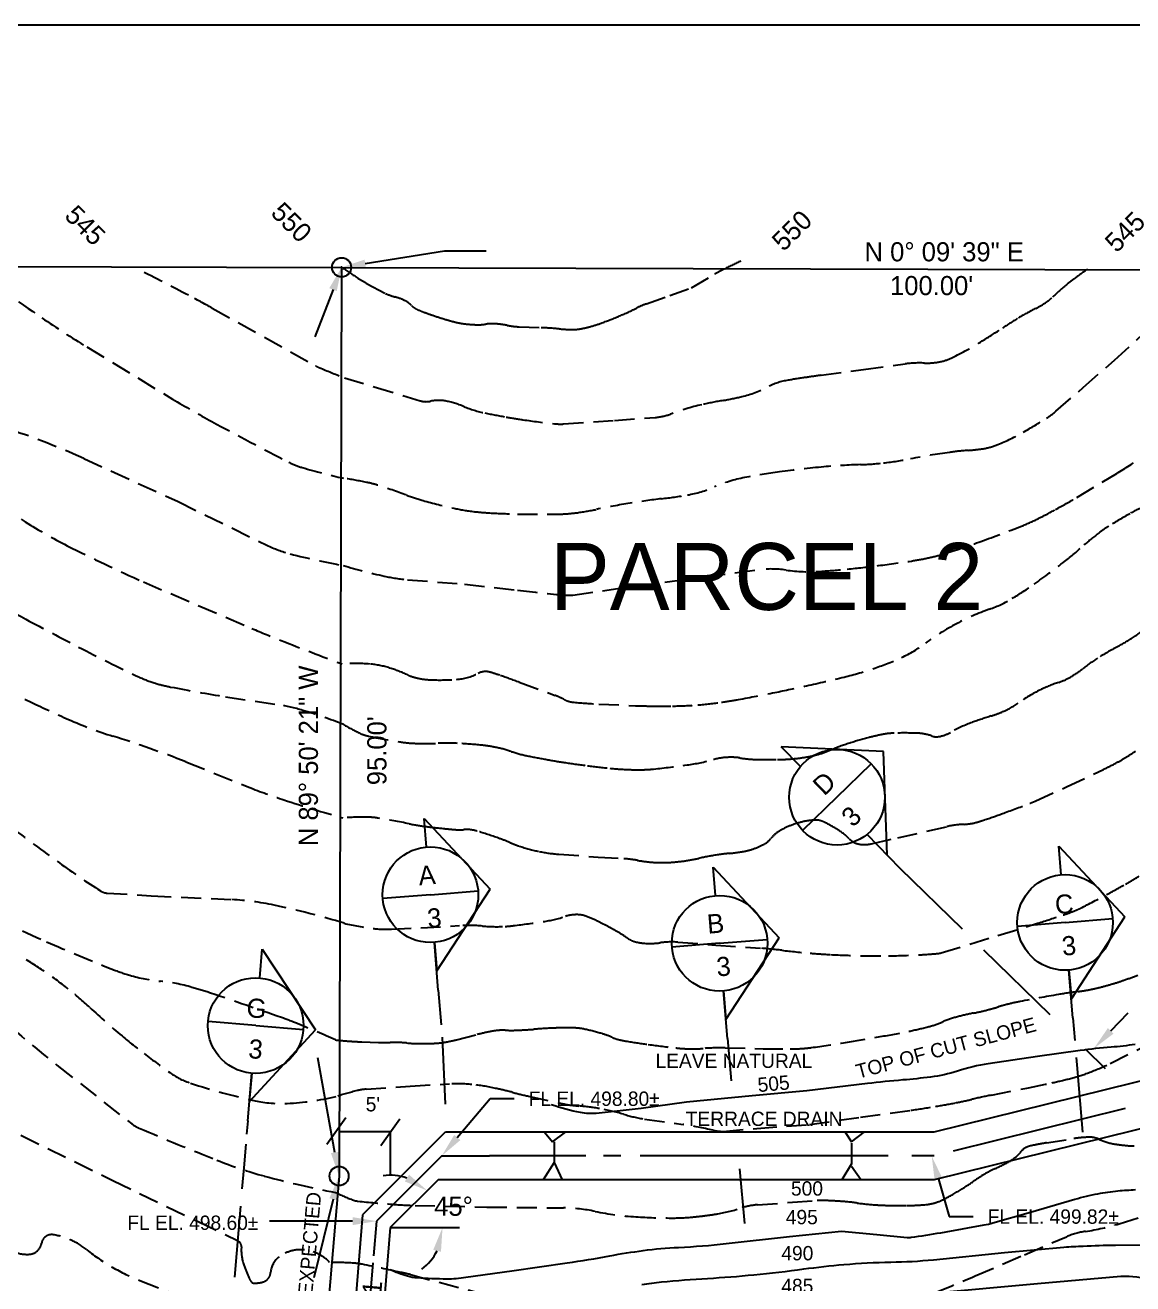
# Model space of a CAD drawing. Extents: x 0 to 7440, y -160 to 5160.
# Drawn here: x 1710 to 3099, y 3581 to 5160 of the extents above; entities that cross this region are included whole.
import ezdxf
from ezdxf.enums import TextEntityAlignment as Align

# ---------------------------------------------------------------- set-up
doc = ezdxf.new("R2010")
doc.units = 0
doc.header["$LTSCALE"] = 50
doc.header["$MEASUREMENT"] = 0
doc.linetypes.add('DASHED', pattern=[0.75, 0.5, -0.25])
doc.layers.get('0').update_dxf_attribs({"linetype": 'CONTINUOUS'})
for name, color, linetype in [('1', 1, 'CONTINUOUS'), ('2', 5, 'DASHED'), ('3', 3, 'CONTINUOUS'), ('4', 4, 'CONTINUOUS'), ('5', 5, 'CONTINUOUS'), ('6', 6, 'CONTINUOUS'), ('8', 7, 'CONTINUOUS')]:
    doc.layers.add(name, color=color, linetype=linetype)

msp = doc.modelspace()

# ---------------------------------------------------------------- linework, layer by layer
for p, q in [((2136.1, 4861), (2235.6, 4877.1)), ((2235.6, 4877.1), (2287.7, 4877.1)), ((2095.7, 4828.2), (2073, 4769.2)), ((3071.2, 3898.3), (3093.1, 3921.1)), ((3064.8, 3850.7), (3039.6, 3875.3)), ((2098, 3745.8), (2076.8, 3864.3)), ((2849.8, 3771.6), (3147, 3845.1)), ((2251.6, 3764.5), (2293, 3813.4)), ((2293, 3813.4), (2323, 3813.4)), ((3089.1, 3800.8), (2873.6, 3747.4)), ((2087.8, 3756), (2111.8, 3789.7)), ((2155.7, 3754.4), (2179.6, 3788.1)), ((3147, 3785.1), (2849.8, 3711.6)), ((2167.6, 3771.6), (2103.4, 3771.7)), ((2167.6, 3771.6), (2167.6, 3717)), ((2195.1, 3729.9), (2236.7, 3771.6)), ((2236.7, 3771.6), (2849.8, 3771.6)), ((2361.1, 3771.3), (2371.1, 3759)), ((2371.1, 3759), (2387.1, 3771.3)), ((2373.1, 3759), (2373.1, 3733)), ((2738.1, 3771.3), (2746.1, 3759)), ((2746.1, 3759), (2762.1, 3771.3)), ((2746.1, 3757.5), (2746.1, 3731.5)), ((2232.2, 3741.6), (2150.3, 3659.6)), ((2152.7, 3687.5), (2195.1, 3729.9)), ((2232.2, 3741.6), (2292.1, 3741.6)), ((2413, 3741.6), (2292.1, 3741.6)), ((2373.1, 3733), (2359.1, 3711.6)), ((2373.1, 3733), (2383.1, 3711.6)), ((2456.9, 3741.6), (2434.9, 3741.6)), ((2792, 3741.6), (2480.8, 3741.6)), ((2746.1, 3731.5), (2734.1, 3711.6)), ((2746.1, 3728.4), (2758.1, 3711.6)), ((2849.8, 3741.6), (2821.9, 3741.6)), ((2227.6, 3711.6), (2167.6, 3651.6)), ((2849.8, 3711.6), (2227.6, 3711.6)), ((2855.1, 3712.2), (2868.7, 3665.5)), ((2096.1, 3687.1), (2071.7, 3588.3)), ((2152.7, 3687.5), (2132.9, 3667.7)), ((2132.9, 3667.7), (2112.3, 3423.4)), ((2868.7, 3665.5), (2898.7, 3665.5)), ((2120.3, 3659.6), (2016.2, 3659.6)), ((2150.3, 3659.6), (2146.6, 3616.2)), ((2167.6, 3651.6), (2254.5, 3651.6)), ((2145.8, 3607.2), (2142.4, 3566.6))]:
    msp.add_line(p, q)
for start, end in [(71.486, 97.972), (307.028, 333.514)]:
    msp.add_arc((2167.6, 3651.6), 65.5, start, end)
for points in [[(2136.9, 4856.1), (2135.3, 4865.9), (2106.5, 4856.2)], [(2100.4, 4826.4), (2091, 4830), (2106.5, 4856.2)], [(3074.8, 3894.8), (3067.6, 3901.8), (3050.4, 3876.6)], [(2255.4, 3761.2), (2247.7, 3767.7), (2232.2, 3741.6)], [(2093.1, 3744.9), (2102.9, 3746.6), (2103.3, 3716.2)], [(2850.3, 3710.8), (2859.9, 3713.6), (2846.7, 3741)], [(2100.9, 3685.9), (2091.2, 3688.3), (2103.3, 3716.2)], [(2185.8, 3709.4), (2191.1, 3717.9), (2213.9, 3697.9)], [(2120.3, 3654.6), (2120.3, 3664.6), (2150.3, 3659.6)], [(2221.4, 3623.5), (2231.1, 3621.2), (2233.1, 3651.6)]]:
    msp.add_solid(points)
at = {"layer": '1'}
for p, q in [((2727.7, 4191.6), (2770.6, 4233.5)), ((2727.7, 4191.6), (2684.7, 4149.6)), ((2217.9, 4069.1), (2277.7, 4074.1)), ((2217.9, 4069.1), (2158.1, 4064.2)), ((3013.9, 4034.3), (2954.1, 4029.3)), ((3013.9, 4034.3), (3073.7, 4039.2)), ((2580.6, 4008.2), (2640.4, 4013.1)), ((2580.6, 4008.2), (2520.8, 4003.2)), ((1998.7, 3904.9), (1939, 3909.9)), ((1998.7, 3904.9), (2058.5, 3899.9))]:
    msp.add_line(p, q, dxfattribs=at)
at = {"layer": '2', "linetype": 'DASHED'}
msp.add_lwpolyline([(2108.6, 4854.9, 0.011059), (2126.8, 4842.8, 0.017473), (2138.7, 4835.7), (2161.6, 4823.5, 0.048825), (2173.7, 4819, -0.049397), (2185.7, 4814.4, -0.077619), (2194.3, 4808.3, 0.089333), (2201.8, 4803.2, 0.013357), (2209, 4800.3, 0.008175), (2220.8, 4796, 0.008276), (2237.7, 4790.6, 0.012473), (2249, 4787.5, 0.029921), (2260.2, 4785.4, 0.023076), (2275, 4784.2, 0.045562), (2287.4, 4784.9, -0.0512), (2298.5, 4785.4, -0.034549), (2314.2, 4783.4, 0.036622), (2329.1, 4781.6), (2356.7, 4780.5, -0.010375), (2379.2, 4779, 0.01477), (2395, 4778.1, 0.044095), (2403.7, 4778.7, 0.028619), (2416.8, 4781.4, 0.020113), (2433, 4786.5, 0.014382), (2455.2, 4795.2, 0.016078), (2477.2, 4805.4, -0.030603), (2488.9, 4810.4), (2518.2, 4820.8), (2545.2, 4830.3), (2574.4, 4847.4, -0.011767), (2586.8, 4854.1, -0.007203), (2607.3, 4864.3)], format="xyb", dxfattribs=at)
at = {"layer": '2'}
for points in [[(1155.5, 4860.8, 0.018134), (1206, 4800.7, 0.031073), (1238.8, 4768.7, 0.012792), (1301.4, 4717.5, -0.031425), (1326.1, 4695.7, -0.017461), (1366.6, 4652.3, 0.012097), (1424.4, 4589, 0.007633), (1463.2, 4549.7, 0.020217), (1478.6, 4535.7, 0.130463), (1511.2, 4520.5, -0.086344), (1561.8, 4502.1, -0.014441), (1617, 4468.2, 0.018246), (1661, 4441.7, 0.003579), (1710.6, 4414.7, 0.002712), (1776.6, 4379.8, 0.009915), (1851.9, 4342.4, 0.037272), (1872.9, 4334.4, 0.025363), (1892, 4329.7, 0.007144), (1961, 4317.4), (2027.1, 4307.4, -0.034729), (2057.7, 4300.4, -0.020092), (2108.9, 4282.7)], [(1340.9, 4858.5, 0.028991), (1365.8, 4806.9, 0.038843), (1389.3, 4771.2, 0.005937), (1420.1, 4732.6, 0.058274), (1423.8, 4729.1), (1548.2, 4643.9), (1709.7, 4536.9, 0.022797), (1762.4, 4507, 0.013081), (1857.8, 4461.6), (1993.8, 4403.2, 0.007118), (2030.6, 4388.1, 0.003465), (2107, 4358.6)], [(1456, 4856.7, -0.00537), (1512.2, 4803.9, -0.007514), (1551.3, 4765.1, -0.014304), (1617.6, 4693.4, 0.059128), (1635.1, 4677.5, 0.078771), (1675.8, 4657.3, -0.030972), (1783.1, 4616.4), (1901.4, 4562.3), (2012.8, 4507.6, 0.047627), (2042.1, 4496.8, 0.021829), (2108.4, 4482.2)], [(1640, 4856.7, 0.007623), (1730.5, 4792.9, 0.012561), (1786.9, 4756.4), (1894.2, 4691, 0.01056), (1943.7, 4662.8, 0.005507), (2040.4, 4611.7, 0.047457), (2057.1, 4605, 0.015855), (2108.9, 4591.6)], [(1852, 4853.4, -0.002647), (1914.5, 4821.1, -0.005539), (1944.1, 4805.1), (2073.9, 4732.7, 0.025668), (2080.5, 4729.6, 0.005863), (2110, 4717.6)], [(2110, 4717.6), (2147.2, 4706.4), (2205, 4688.8, 0.128181), (2218.6, 4688.3, -0.098919), (2236.2, 4688.6, -0.0549), (2259.9, 4681.6, 0.049139), (2286.2, 4673.5, 0.005653), (2312.8, 4668.4, 0.007253), (2333.7, 4665, 0.01154), (2373.4, 4660, 0.040232), (2384.9, 4659.7), (2448.8, 4664.1), (2499.9, 4667.9, 0.067956), (2519, 4672.1, -0.032174), (2558.4, 4683.9, -0.013394), (2584.9, 4689.2, 0.01492), (2608.6, 4694.1, 0.062476), (2641.1, 4706.2, -0.080592), (2666.6, 4714.6, -0.003075), (2688.6, 4718, -0.00346), (2708.1, 4720.8), (2761.1, 4727.9), (2813.4, 4735, -0.044514), (2837.4, 4736.1, 0.057493), (2856, 4737.5, 0.066906), (2871.8, 4742.7, 0.025533), (2910, 4763.8, 0.006732), (2935.4, 4780, -0.009213), (2954, 4791.8, -0.019534), (2977.2, 4804.7, 0.034157), (2990.2, 4812.4, 0.034746), (2997.3, 4818.1, -0.011998), (3017, 4835.4, -0.014385), (3025.9, 4842.3, -0.008186), (3042, 4853.9)], [(2108.9, 4591.6, -0.012998), (2138, 4586.4, -0.026735), (2151.9, 4582.8, -0.010759), (2187.5, 4570.6, 0.018224), (2208.6, 4563.7, 0.016054), (2247.2, 4554, 0.024964), (2272.5, 4549.8, 0.014541), (2292, 4548.1, 0.008172), (2327, 4546.7, 0.011007), (2379.5, 4546.6, 0.027383), (2400.6, 4548.2, 0.019403), (2426.2, 4552.5, -0.011785), (2468.3, 4560.3, -0.010215), (2507.9, 4565.9, 0.012494), (2540.3, 4570.6, 0.060195), (2574.2, 4580.7, -0.053947), (2612, 4592.5, -0.015002), (2655.8, 4599.7, -0.011881), (2711.5, 4605.9, -0.013072), (2757.4, 4608.7, 0.020772), (2786.3, 4610.8, 0.017293), (2820.1, 4616, -0.011879), (2869.3, 4624.1, -0.016662), (2892.9, 4626.6, 0.021396), (2911.3, 4628.7, 0.057896), (2929.5, 4633.8, 0.03097), (2961.3, 4649.3, 0.014401), (2990.7, 4667, 0.034252), (3002.3, 4675.6), (3036.8, 4705.5), (3075.8, 4739.8), (3112, 4772.6)], [(1088.9, 4765.5, 0.007734), (1126.2, 4717.2, 0.015296), (1146.2, 4693.7), (1219.3, 4613.9, -0.03348), (1246.3, 4578.5, 0.036087), (1271.5, 4545.9, 0.043482), (1302.8, 4516.5, 0.051399), (1333.5, 4497), (1462, 4435.2), (1608.1, 4363.2, 0.003025), (1716.9, 4310.6, 0.007055), (1764, 4289, 0.027901), (1819.7, 4268, -0.017087), (1911.3, 4235.8), (1990, 4204.1, 0.016351), (2034.2, 4188.1, 0.009949), (2108, 4165.6)], [(2108.4, 4482.2, 0.018856), (2160, 4468.8, 0.033972), (2189.3, 4464.3), (2260.7, 4458.8), (2327, 4451, 0.006751), (2387.5, 4444.9, 0.04458), (2396.7, 4445), (2474.8, 4456.3), (2562.6, 4468.2), (2629.2, 4476.8, -0.065487), (2663.9, 4476.4, 0.052107), (2707.3, 4474.8, 0.007982), (2740.8, 4477.6, 0.006842), (2779.6, 4482, 0.007401), (2823.9, 4488.2, 0.016173), (2844.1, 4492.1, 0.021306), (2864.1, 4497.4, 0.009443), (2908.4, 4512.4, 0.008673), (2959.1, 4531.5, 0.021338), (2979.1, 4540.4, 0.009178), (3002.1, 4552.4, 0.007793), (3028.5, 4567.4), (3078.7, 4597.6, 0.008304), (3110.4, 4617.8, 0.024274)], [(2107, 4358.6, -0.040374), (2141.9, 4358.5, -0.054925), (2167.1, 4353.5, -0.030347), (2189.9, 4344.7, 0.05627), (2202.5, 4340.7, 0.042969), (2219.8, 4338.6, 0.024215), (2250.7, 4339.2, 0.103386), (2277.6, 4346.8, -0.194327), (2292.9, 4348.2, -0.010597), (2305.1, 4344.3, -0.005291), (2329.4, 4335.7), (2374.2, 4319.1, -0.025787), (2385.1, 4314.3, 0.042764), (2391.7, 4311.7, 0.051038), (2397.7, 4310.5, 0.009714), (2429.3, 4308.3), (2475.1, 4306.2, 0.006051), (2494.4, 4305.8, 0.004318), (2521.4, 4305.8, 0.016742), (2553.5, 4307.2, 0.018024), (2583.1, 4310.5, 0.008754), (2604.1, 4314, 0.004005), (2649.7, 4322.8, 0.005338), (2689.6, 4331.2, 0.004486), (2736.7, 4342.2, 0.022635), (2775.2, 4353.4, 0.024979), (2808.9, 4366.8, 0.053528), (2838.7, 4384.5, -0.040178), (2877.7, 4409.1, -0.034252), (2919.1, 4427.3, 0.049224), (2947.6, 4440.8, 0.018592), (2975.1, 4458.8, 0.012795), (3013.4, 4487.3, 0.014426), (3037.7, 4507.7, -0.018571), (3056.8, 4523.3, -0.022951), (3068.4, 4531.3, -0.010441), (3095, 4547.2, -0.042443), (3118.8, 4558.2, -0.116677)], [(2108.9, 4282.7, 0.026162), (2129.8, 4271.5, 0.056802), (2140.2, 4268.1, 0.014705), (2179, 4260.9, 0.028836), (2199.1, 4259, 0.020159), (2227.8, 4259.1, -0.024134), (2251.8, 4259, -0.012317), (2282.3, 4256.7, -0.022875), (2298.6, 4254.2, -0.03312), (2318.5, 4249, 0.031592), (2339.4, 4243.4, 0.005688), (2363.9, 4238.7, 0.006036), (2387.2, 4234.8, 0.006668), (2414.7, 4231, 0.006451), (2443.2, 4227.7, 0.013582), (2464.8, 4226.2, 0.015816), (2483.4, 4225.9, 0.021891), (2497.8, 4226.8, 0.007494), (2539.8, 4231.9, 0.033363), (2572.8, 4238.6, -0.05828), (2592, 4241.5, -0.048652), (2606, 4240.7, 0.033351), (2626.4, 4238.8, 0.009942), (2653.2, 4238.6, 0.015643), (2670.2, 4239.4, 0.022223), (2687.9, 4241.6, 0.025514), (2703.1, 4244.9, 0.031585), (2720, 4250.7, -0.022549), (2743.4, 4259.2, -0.01193), (2768.1, 4266.3, -0.017445), (2785.2, 4270.2, -0.037884), (2799.4, 4271.8, -0.018251), (2829, 4271.7, -0.076208), (2846.2, 4268.4, 0.134826), (2856.2, 4267.6, 0.079278), (2870.4, 4272.8, -0.039756), (2897.5, 4285.3, -0.011629), (2921.4, 4293.4, 0.020929), (2934.5, 4298.2, 0.058032), (2954.9, 4309.4, -0.041269), (2983, 4326.2, -0.034271), (3005.9, 4335.5, 0.052424), (3020.7, 4342.2, 0.035146), (3035.9, 4352.5, -0.02797), (3054.7, 4365.8, -0.014566), (3079.5, 4380.2, 0.018873), (3098.5, 4391.4, 0.025964), (3116.3, 4404.4, -0.037317)], [(2108, 4165.6, -0.017464), (2138.4, 4166.4, -0.037742), (2152.4, 4165.2, -0.010073), (2191.3, 4158.1, 0.019155), (2211.9, 4154.7, 0.004464), (2234.8, 4152.1, 0.007445), (2248.7, 4150.8, 0.038794), (2260.1, 4150.8, -0.053092), (2268.4, 4150.6, -0.040345), (2276.5, 4148.9, -0.011832), (2303.1, 4140.1, -0.012073), (2318, 4134.4, 0.015756), (2329.4, 4130.1, 0.031042), (2354.3, 4123.3, 0.032086), (2379, 4119.9), (2428.4, 4116.4), (2460.5, 4114.3, -0.025751), (2477.7, 4112.2, 0.023125), (2496.8, 4109.8, 0.02921), (2515.2, 4109.5, 0.026209), (2535.6, 4111.4, 0.016259), (2554.5, 4114.7, -0.013379), (2577.4, 4119, -0.012787), (2593, 4121, 0.012811), (2608.6, 4123, 0.043958), (2622.2, 4126.4, 0.039922), (2636.3, 4132.5, 0.098936), (2644.9, 4139.6, -0.082364), (2654.9, 4148.5, -0.043967), (2669.2, 4155.7, -0.040223), (2685.8, 4160.8, -0.040701), (2700.1, 4162.8, -0.08571), (2707, 4162, -0.0472), (2712.6, 4159.8, -0.016339), (2728, 4151.2, -0.066982), (2743.2, 4139.2, 0.122625), (2752.2, 4133.5, 0.07524), (2760.7, 4132, 0.060262), (2771.3, 4133.1), (2804.1, 4140.6), (2865.6, 4154.5, -0.04514), (2887, 4157.4, 0.058657), (2903.4, 4160.1, 0.012895), (2913.8, 4163.3, 0.005745), (2936.9, 4171.5, 0.002537), (2969.9, 4183.8, 0.012798), (2976.4, 4186.5), (3015.5, 4204.4), (3062.3, 4226.4, 0.01146), (3078.7, 4234.8, 0.015461), (3090.4, 4241.6, 0.007069), (3102.3, 4249.3, 0.003021)], [(1689.6, 4155.8, 0.004875), (1752.6, 4109, 0.016626), (1804.2, 4073.8, 0.120573), (1812.5, 4071.1), (1867.8, 4067.9), (1968.7, 4062.9, -0.039135), (2021.8, 4056, -0.023094), (2109.5, 4033.3)], [(2109.5, 4033.3, 0.026819), (2145.9, 4026.8, 0.043114), (2168.9, 4025.9), (2205.7, 4027.6), (2254.3, 4030.3, -0.035845), (2283.4, 4029.8, 0.037237), (2311.5, 4029.3, 0.016874), (2322, 4030.3, 0.004688), (2359.5, 4035.4, 0.042554), (2387.3, 4041.9, -0.081157), (2402.1, 4044.1, -0.076843), (2411.6, 4042.6, -0.040364), (2428.3, 4035.5, -0.003445), (2440.6, 4029.1, -0.004359), (2450.2, 4023.9, -0.019172), (2462.6, 4016.3, 0.029878), (2470.6, 4011.6, 0.061162), (2475.5, 4009.9, 0.031972), (2485.3, 4008.3, 0.059172), (2505.9, 4008.8, -0.054169), (2528.4, 4009.6), (2575.8, 4006), (2631.8, 4002, -0.011048), (2658.5, 3999.4, 0.008273), (2694.1, 3995.8, 0.008666), (2719.9, 3994, 0.005885), (2758, 3992.6, 0.010688), (2792.6, 3992.4, 0.009217), (2832.8, 3993.8, 0.009769), (2853.9, 3995.3, 0.043378), (2858.6, 3996.2), (2929.4, 4017.8), (2979.4, 4033.3, 0.005459), (3011.5, 4043.7, 0.012267), (3025.6, 4048.8, 0.024063), (3033.2, 4052.2, 0.005456), (3065.8, 4069.2, 0.006501), (3089.7, 4082.3, 0.008991), (3106.7, 4092.4, 0.032592)], [(1639.2, 4056.9, 0.018629), (1736.4, 4010.1, 0.00698), (1817.3, 3976.2, 0.024832), (1840.7, 3968.1, 0.045704), (1879.3, 3960.6, -0.044705), (1918.8, 3952.9, -0.011562), (1942.1, 3945.7, -0.002991), (2031, 3915, -0.013799), (2052.8, 3906.7, -0.006418), (2098.7, 3886.9)], [(1700.9, 3993.3, -0.020954), (1731.9, 3974.1, -0.019422), (1763.7, 3950.8, -0.018479), (1790.6, 3927.6, 0.012167), (1831.1, 3891.9, 0.01148), (1858.9, 3869.7, 0.009624), (1893.1, 3844.6, 0.075342), (1917, 3832.7, 0.023844), (1997.9, 3810.7, 0.067049), (2038.2, 3807.3, 0.043632), (2099.6, 3815.8)], [(2098.7, 3886.9, 0.004772), (2118.9, 3885.2, 0.007507), (2131.8, 3884.5), (2152.8, 3883.6), (2167.3, 3883.9, -0.023706), (2188, 3883.1, 0.022543), (2209.7, 3882.3, 0.017265), (2227.6, 3883, 0.029467), (2238, 3884.4, 0.004481), (2244.9, 3885.8, 0.005192), (2250.8, 3887.2), (2276.6, 3893.7, -0.010908), (2294.5, 3897.7, -0.025006), (2302.4, 3898.8, -0.033633), (2311.8, 3899.1, 0.020855), (2327, 3899.1, 0.007008), (2347.5, 3900.3, -0.006341), (2370.1, 3901.7, -0.008975), (2385.9, 3902.1, -0.011495), (2398.2, 3902, -0.042146), (2410.7, 3900.5, -0.022807), (2433.1, 3894.8, -0.029661), (2445.7, 3890.2, 0.044652), (2454.1, 3887.3, 0.017576), (2464.6, 3885.2, 0.006967), (2491.2, 3881.2, 0.006486), (2525.7, 3876.9, 0.017882), (2538.3, 3875.9, 0.026461), (2559.9, 3876.2, -0.020702), (2587.5, 3877), (2635.1, 3875.9, 0.004601), (2669.2, 3875.6, 0.012857), (2681.4, 3876, 0.020471), (2695.3, 3877.3, 0.006527), (2738.5, 3883.7), (2782.1, 3891.1, 0.00738), (2818, 3897.8, 0.011028), (2841.8, 3903.3, 0.040426), (2859.7, 3909.3, -0.037917), (2878.8, 3915.9, -0.015024), (2899.1, 3920.6, 0.016115), (2917.9, 3924.9, 0.009099), (2930.5, 3928.5, -0.01202), (2940.1, 3931.2, -0.014133), (2957.6, 3935.1, -0.005177), (3005.6, 3943.9, -0.0092), (3030.5, 3947.7, 0.014548), (3046.3, 3950.3, 0.014462), (3057.6, 3952.9, 0.009966), (3073.9, 3957.4, 0.010563), (3087.7, 3961.9, 0.008294), (3105.2, 3968.2, 0.012979)], [(1661.5, 3929.2, 0.011753), (1749.4, 3855.3), (1843.5, 3781.5, 0.056517), (1852.6, 3776.3, 0.005585), (1950.1, 3736.1, 0.028638), (2009.5, 3716.2, 0.019544), (2098.8, 3695.6)], [(2099.6, 3815.8, -0.017459), (2125.9, 3823.3, -0.041413), (2137.2, 3825.1), (2192.5, 3829.1), (2242, 3831.8, -0.033968), (2269.9, 3831, -0.03149), (2299.7, 3826.2, -0.006545), (2320.3, 3821.3, 0.006575), (2340.9, 3816.3), (2384.6, 3806.8, 0.030278), (2404.6, 3804, -0.023703), (2430, 3800.8, -0.029087), (2460, 3793.7, 0.032769), (2486.6, 3787.7), (2534.8, 3780.8, -0.020301), (2572.4, 3773.6, 0.060816), (2585.2, 3772.2), (2627.3, 3775.9), (2693.3, 3780.8), (2757.4, 3789.9), (2820.4, 3798.7, 0.006249), (2851.2, 3803.4, 0.007577), (2876.4, 3808, 0.007487), (2897, 3812.4, -0.006252), (2921.5, 3817.7), (2966.1, 3826.5, 0.005484), (2997.1, 3833, 0.007089), (3020.9, 3838.6, 0.028938), (3043.2, 3845.7, 0.022803), (3070.4, 3857.4), (3124.7, 3884.8)], [(1704.3, 3767.4), (1819.4, 3710.7), (1926.5, 3659), (1976.6, 3634.7, -0.300653), (1980.8, 3627.4, 0.100476), (1983.9, 3604.6, 0.022032), (1990.5, 3587.9, 0.071143), (1993.5, 3583.2, 0.216773), (1996.5, 3581.8, 0.064267), (2007.4, 3583.1, 0.324744), (2017.5, 3595.2, -0.218546), (2028.2, 3614.8, -0.19004), (2060, 3623.5, -0.177973), (2091.5, 3607.8)], [(2098.8, 3695.6, 0.021838), (2119.6, 3686.5, 0.06613), (2126.9, 3684.7, 0.008292), (2170.1, 3680.7, 0.012634), (2198.6, 3679.2), (2288.8, 3677.2), (2384.6, 3676.2, -0.045151), (2424.6, 3671.8, 0.035155), (2475.7, 3665, 0.013941), (2520.2, 3663.5, 0.024324), (2545.7, 3664.6, 0.00911), (2561.6, 3666.4, 0.008571), (2578.4, 3668.8, 0.038229), (2608.8, 3676.3, -0.060529), (2628.3, 3680.1), (2671.9, 3683.3), (2703.1, 3685.5, -0.027147), (2708.4, 3685.6, -0.006667), (2729.9, 3684.6, -0.016936), (2753.3, 3682.3, 0.016183), (2777.8, 3679.9, 0.011906), (2789.6, 3679.4, 0.005453), (2815.4, 3679.2, 0.024102), (2839.5, 3680.4, 0.049222), (2851.1, 3682.7, 0.044364), (2862, 3687.1, 0.020858), (2883.6, 3699.4, 0.012277), (2899.8, 3710, -0.015726), (2912.5, 3718.2, -0.028809), (2926.6, 3725.7, 0.022369), (2944.9, 3735, 0.09623), (2959, 3747.2, -0.161131), (2968.5, 3753.4, -0.016256), (2975.8, 3755.1, -0.008088), (2990.8, 3757.8), (3024.7, 3763.2, -0.014417), (3035.2, 3764.4, -0.016597), (3044.3, 3764.9, -0.116612), (3056.8, 3762.2, 0.072844), (3076.2, 3756.3, 0.015954), (3092.7, 3754.3, 0.033678), (3100.6, 3754.1, 0.033591)], [(2851.1, 3570.2, 0.006962), (2901, 3590.8), (2963, 3617.5), (3015.7, 3640, -0.060937), (3039.5, 3646.7, 0.034726), (3081.7, 3656.3), (3140, 3674.1)], [(1695.2, 3621.2, 0.114474), (1714.8, 3618, 0.348589), (1730.2, 3632, -0.415825), (1745, 3642.5, -0.127531), (1787.1, 3623.6, 0.075852), (1853.6, 3585.1), (1975.6, 3537.7), (2080.4, 3499.4)], [(2091.5, 3607.8, -0.015087), (2120, 3607, -0.035534), (2132.1, 3605.5, -0.002572), (2180.6, 3595.3, -0.010253), (2192.7, 3592.5), (2275.8, 3570.5)]]:
    msp.add_lwpolyline(points, format="xyb", dxfattribs=at)
at = {"layer": '3'}
for p, q in [((2682.1, 4230.1), (2658, 4254.8)), ((2786.3, 4248.8), (2658, 4254.8)), ((2790.7, 4118.9), (2786.3, 4248.8)), ((2212.9, 4128.9), (2210, 4164.8)), ((2210, 4164.8), (2292.7, 4076.1)), ((2807.1, 4102.1), (2765.5, 4144.6)), ((3009, 4094.1), (3006, 4130)), ((3006, 4130), (3088.8, 4041.3)), ((2575.6, 4068), (2572.7, 4103.8)), ((2572.7, 4103.8), (2655.5, 4015.1)), ((2885.4, 4025.7), (2807.1, 4102.1)), ((2225.8, 3973.5), (2292.7, 4076.1)), ((3021.8, 3938.6), (3088.8, 4041.3)), ((2588.5, 3912.5), (2655.5, 4015.1)), ((2003.8, 3964.7), (2006.8, 4000.6)), ((2006.8, 4000.6), (2073.7, 3899.4)), ((2227.8, 3949.5), (2222.8, 4009.3)), ((2222.8, 4009.3), (2222.8, 4009.3)), ((2222.8, 4009.3), (2225.8, 3973.5)), ((2995.2, 3918.6), (2912.2, 3999.6)), ((3023.8, 3914.7), (3018.8, 3974.5)), ((3018.8, 3974.5), (3018.8, 3974.5)), ((3018.8, 3974.5), (3021.8, 3938.6)), ((2227.8, 3949.5), (2231.4, 3905.7)), ((2590.5, 3888.6), (2585.5, 3948.4)), ((2585.5, 3948.4), (2585.5, 3948.4)), ((2585.5, 3948.4), (2588.5, 3912.5)), ((3023.8, 3914.7), (3026.2, 3886.1)), ((1990.7, 3809.2), (2073.7, 3899.4)), ((2232.6, 3890.5), (2236.5, 3806.2)), ((2590.5, 3888.6), (2594.9, 3835.7)), ((3027.9, 3864.8), (3028.7, 3855.7)), ((3028.7, 3855.7), (3035.7, 3771.3)), ((1988.7, 3785.3), (1993.7, 3845.1)), ((1993.7, 3845.1), (1990.7, 3809.2)), ((1993.7, 3845.1), (1993.7, 3845.1)), ((1988.7, 3785.3), (1987.3, 3768.8)), ((1986.2, 3756.3), (1983.7, 3726.3)), ((1983.7, 3726.3), (1981.5, 3700.2)), ((2605.4, 3725.4), (2612, 3656.6)), ((1979.7, 3678.5), (1972.2, 3589.5))]:
    msp.add_line(p, q, dxfattribs=at)
for centre in [(2727.9, 4191.4), (2217.9, 4069.1), (3013.9, 4034.3), (2580.6, 4008.2), (1998.7, 3904.9)]:
    msp.add_circle(centre, 60, dxfattribs=at)
at = {"layer": '4'}
msp.add_line((1120.2, 4858.9), (2106.5, 4856.1), dxfattribs=at)
at = {"layer": '5'}
for p, q in [((7440, 5160), (0, 5160)), ((2106.5, 4856.2), (2103.3, 3716.2)), ((2106.5, 4856.1), (4506.5, 4849.4)), ((2103.3, 3716.2), (1990.7, 2380.6))]:
    msp.add_line(p, q, dxfattribs=at)
for centre in [(2106.5, 4856.2), (2103.3, 3716.2), (2103.3, 3716.2)]:
    msp.add_circle(centre, 12, dxfattribs=at)
msp.add_point((2106.5, 4856.2), dxfattribs=at)
at = {"layer": '6'}
for points in [[(3101.9, 3881.3, -0.020916), (3071.6, 3877.8, 0.016402), (3033, 3873.6), (2979.4, 3866.1), (2917.5, 3857, 0.041648), (2879.1, 3847.9, -0.047351), (2845.2, 3840.3, -0.010601), (2810.5, 3836.7, 0.008278), (2765.9, 3832.2), (2689.8, 3823), (2621.4, 3816.8), (2539.1, 3808.9), (2482.4, 3801), (2425.8, 3794.8, -0.072096), (2406.1, 3795.7, -0.03722), (2369.5, 3805.6)], [(2166.8, 3599.1, 0.028935), (2189.2, 3590.9, 0.056697), (2201.2, 3588.8, 0.011782), (2238.4, 3587.2, 0.037219), (2250.2, 3587.8), (2319.8, 3597.2), (2389.3, 3607.2, 0.010234), (2442.9, 3616.1, -0.013094), (2484.8, 3622.7, -0.021484), (2529.2, 3626.7, 0.016004), (2588.8, 3631.4), (2668.2, 3640.3), (2733.4, 3647.1), (2777.8, 3642.7), (2815.9, 3639.1, 0.053082), (2820.9, 3639.3, 0.00707), (2858, 3645.1, 0.004393), (2912.4, 3654.8, 0.02173), (2923.3, 3657.4), (2970.6, 3670.9), (3026.3, 3687.1, -0.02197), (3055.1, 3694, -0.025682), (3080.2, 3697.6, -0.009245), (3102.2, 3699.1, -0.004965)], [(2483.2, 3580.2, -0.012818), (2507.7, 3583.3, -0.009901), (2565.5, 3587.8, 0.009862), (2623.5, 3592.3, 0.009332), (2686.3, 3599.6, -0.011695), (2736.4, 3605.2, -0.018442), (2795.4, 3608.2, 0.020255), (2849, 3611.2), (2938.1, 3620.3), (3012.5, 3627, -0.00881), (3036.6, 3628.4, -0.005231), (3077, 3629.6), (3156.9, 3629.8, 0.006295)], [(2846.3, 3569.2), (2979.3, 3581.4), (3083.7, 3590.6, -0.041022), (3094.2, 3590.5, -0.011027), (3133.1, 3586, -0.024252), (3161.9, 3580.6, 0.021121)]]:
    msp.add_lwpolyline(points, format="xyb", dxfattribs=at)
at = {"layer": '8'}
msp.add_line((2167.6, 3651.6), (2059.7, 2370.6), dxfattribs=at)

# ---------------------------------------------------------------- texts
for s, rotation, p in [('545', 315, (1795.5, 4881.6)), ('550', 315, (2054.2, 4885.3)), ('DOWN DRAIN OC STD PLAN 321', 85.1833, (2157.6, 3584))]:
    msp.add_text(s, height=24, rotation=rotation).set_placement(p, align=Align.RIGHT)
for s, height, rotation, p in [('550', 24, 45, (2660.8, 4875.1)), ('545', 24, 45, (3078.6, 4873.4)), ('TOP OF CUT SLOPE', 18, 15, (2754.4, 3838.1)), ('NO OFFSITE GRADING IS EXPECTED', 18, 85, (2043.6, 3267.6))]:
    msp.add_text(s, height=height, rotation=rotation).set_placement(p)
for s, height, p in [('N 0%%D 09\' 39" E', 24, (2862.3, 4863.7)), ("100.00'", 24, (2846.5, 4821.3)), ('LEAVE NATURAL', 18, (2598.5, 3851.8)), ("5'", 18, (2145.7, 3797.3)), ('TERRACE DRAIN', 18, (2636.4, 3779)), ('500', 18, (2690.2, 3691.6)), ('495', 18, (2683.7, 3655.7)), ('490', 18, (2678.1, 3610.4)), ('485', 18, (2678.1, 3569.3))]:
    msp.add_text(s, height=height).set_placement(p, align=Align.CENTER)
for s, height, rotation, p in [('N 89%%D 50\' 21" W', 24, 90, (2076.8, 4243.3)), ("95.00'", 24, 90, (2162.7, 4249.7)), ('505', 18, 5, (2649.1, 3823.2))]:
    msp.add_text(s, height=height, rotation=rotation).set_placement(p, align=Align.CENTER)
for s, height, p in [('FL EL. 498.80%%P', 18, (2341.1, 3804.2)), ('45%%D', 24, (2222.6, 3666.3)), ('FL EL. 499.82%%p', 18, (2916.9, 3656.3))]:
    msp.add_text(s, height=height).set_placement(p)
msp.add_text('FL EL. 498.60%%P', height=18).set_placement((2002.1, 3648.6), align=Align.RIGHT)
at = {"layer": '1'}
for s, rotation, p in [('D', 44, (2720.2, 4200.2)), ('3', 44, (2754.1, 4158.9)), ('A', 4.7281, (2214.5, 4081.7)), ('C', 4.7281, (3013.8, 4045.4)), ('3', 4.7281, (2223.8, 4028.1)), ('B', 4.7281, (2576.5, 4021)), ('3', 4.7281, (3019.8, 3993.3)), ('3', 4.7281, (2586.5, 3967.2)), ('G', 355.1833, (1998.8, 3914.7)), ('3', 355.1834, (1997.7, 3863.5))]:
    msp.add_text(s, height=24, rotation=rotation, dxfattribs=at).set_placement(p, align=Align.CENTER)
at = {"layer": '5'}
msp.add_text('PARCEL 2', height=84, dxfattribs=at).set_placement((2639.6, 4426.4), align=Align.CENTER)

doc.saveas('drawing.dxf')
